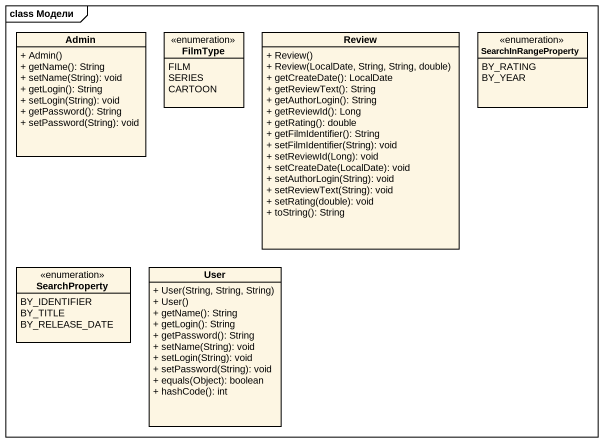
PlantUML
@startuml
mainframe class Модели
hide circle
hide empty members
skinparam classAttributeIconSize 0
class Admin {
  + Admin()
  + getName(): String
  + setName(String): void
  + getLogin(): String
  + setLogin(String): void
  + getPassword(): String
  + setPassword(String): void
}
enum FilmType {
  FILM
  SERIES
  CARTOON
}
class Review {
  + Review()
  + Review(LocalDate, String, String, double)
  + getCreateDate(): LocalDate
  + getReviewText(): String
  + getAuthorLogin(): String
  + getReviewId(): Long
  + getRating(): double
  + getFilmIdentifier(): String
  + setFilmIdentifier(String): void
  + setReviewId(Long): void
  + setCreateDate(LocalDate): void
  + setAuthorLogin(String): void
  + setReviewText(String): void
  + setRating(double): void
  + toString(): String
}
enum SearchInRangeProperty {
  BY_RATING
  BY_YEAR
}
enum SearchProperty {
  BY_IDENTIFIER
  BY_TITLE
  BY_RELEASE_DATE
}
class User {
  + User(String, String, String)
  + User()
  + getName(): String
  + getLogin(): String
  + getPassword(): String
  + setName(String): void
  + setLogin(String): void
  + setPassword(String): void
  + equals(Object): boolean
  + hashCode(): int
}
@enduml
